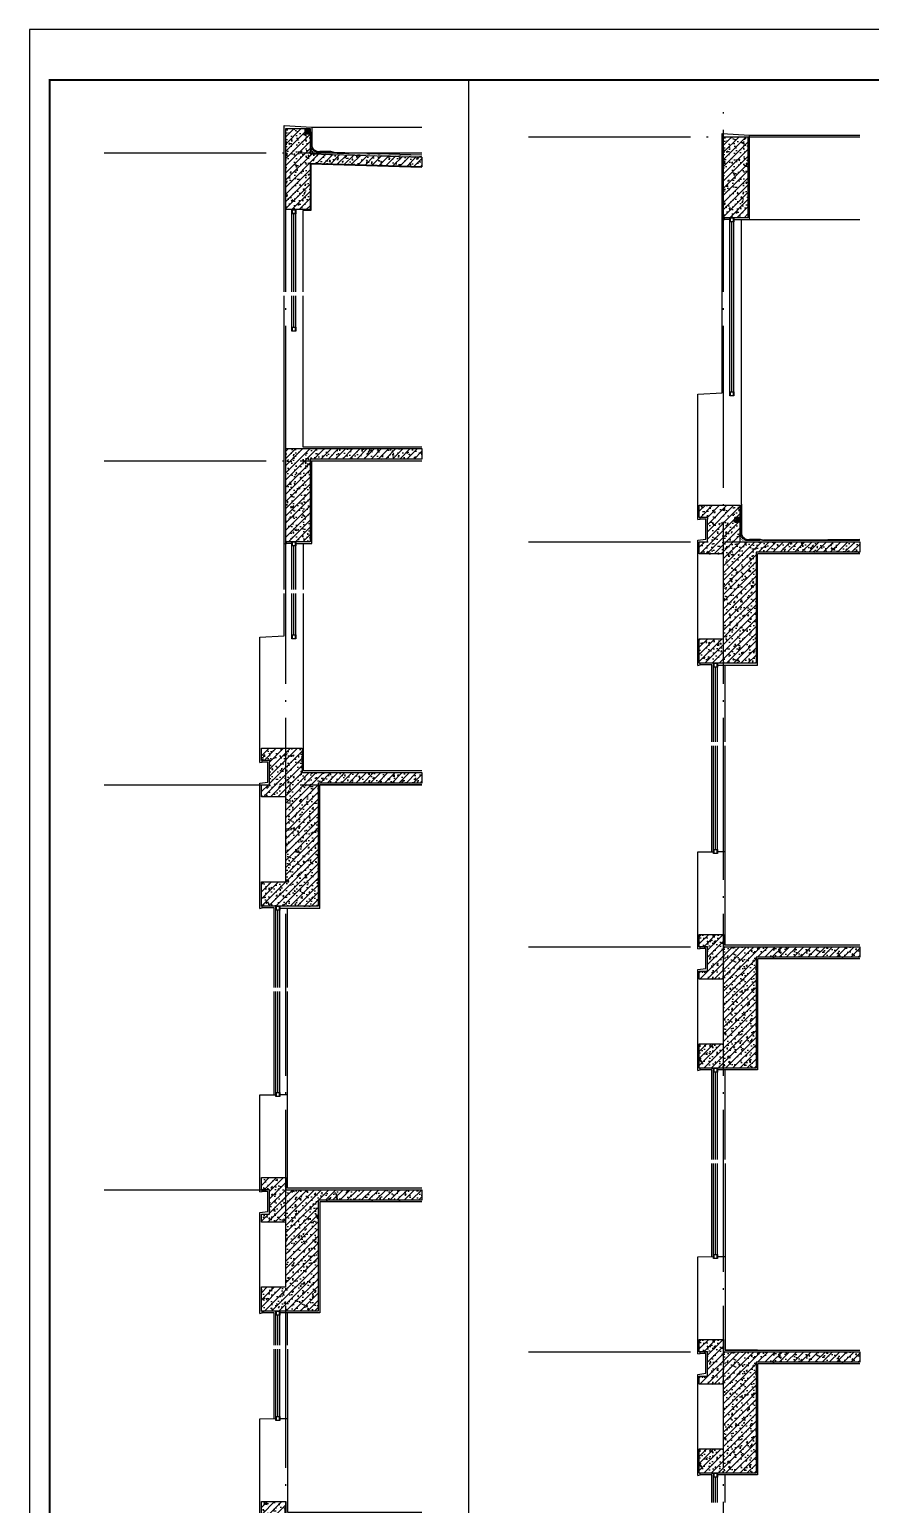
# Model space of a CAD drawing. Extents: x 6843040 to 15500510, y -6507076 to -4940511.
# Drawn here: x 7692529 to 7702912, y -6164658 to -6146447 of the extents above; entities that cross this region are included whole.
import ezdxf

# ---------------------------------------------------------------- set-up
doc = ezdxf.new("R2010")
doc.units = 0
doc.header["$LTSCALE"] = 1000
doc.header["$MEASUREMENT"] = 0
doc.linetypes.add('DOTE', pattern=[2.42, 2, -0.2, 0.02, -0.2])
doc.linetypes.add('HIDDEN2', pattern=[0.1875, 0.125, -0.0625])
for name, color, linetype in [('COLUMN', 10, 'Continuous'), ('DOTE', 8, 'DOTE'), ('E_LINE_1', 1, 'Continuous'), ('E_LINE_4', 5, 'Continuous'), ('E_LINE_5', 8, 'Continuous'), ('HATCH', 9, 'Continuous'), ('PUB_HATCH', 8, 'Continuous'), ('PUB_TITLE', 4, 'Continuous'), ('WINDOW', 4, 'Continuous'), ('批荡层', 213, 'Continuous')]:
    doc.layers.add(name, color=color, linetype=linetype)
pattern_1 = [(45, (0, 0), (-44.19417382, 44.19417382), []), (50, (0, 0), (179.3150457, -15.6880337), [18.75, -206.25]), (355, (0, 0), (-34.6878334, 188.0480334), [15, -165]), (100.4514, (14.94, -1.3), (144.6273454, 172.3598855), [15.9350475, -175.285528]), (46.1842, (0, 50), (266.810262, -41.3797536), [28.125, -309.375]), (96.6356, (22.23, 46.55), (233.6656764, 243.529468), [23.902572, -262.92825]), (351.1842, (0, 50), (233.665486, 243.52965), [22.5, -247.5]), (21, (25, 37.5), (149.226763, -100.6547227), [18.75, -206.25]), (326, (25, 37.5), (60.828833, 181.2875113), [15, -165]), (71.4514, (37.44, 29.11), (210.055657, 80.6326242), [15.9350475, -175.285528]), (37.5, (0, 0), (3.03996383, 83.22346346), [0, -163, 0, -167.5, 0, -165.625]), (7.5, (0, 0), (65.7673844, 98.602928), [0, -95.5, 0, -159.25, 0, -63.125]), (327.5, (-55.75, 0), (133.45560904, -5.63871793), [0, -62.5, 0, -195, 0, -258.75]), (317.5, (-80.75, 0), (145.7965423, 25.0262456), [0, -81.25, 0, -129.5, 0, -183.75])]

msp = doc.modelspace()

# ---------------------------------------------------------------- hatches: boundary and pattern name
at = {"layer": 'HATCH'}
h = msp.add_hatch(dxfattribs=at)
h.set_pattern_fill('多孔材料', color=256, scale=6, style=0)
h.set_pattern_definition([(135, (7764415.044, -6170785.775), (12.000012, 12.000012), []), (45, (7764415.044, -6170785.775), (12.000012, -12.000012), [])])
h.paths.add_polyline_path([(7695933.5, -6147704.8), (7695933.5, -6147680.6), (7695993.5, -6147680.6), (7695993.5, -6147732.4)])
edge = h.paths.add_edge_path()
edge.add_line((7695933.5, -6147706.8), (7695933.5, -6147710.6))
edge.add_line((7695933.5, -6147706.8), (7695993.5, -6147732.9))
edge.add_line((7695993.5, -6147732.9), (7695993.5, -6147736.7))
edge.add_line((7695993.5, -6147736.7), (7695963.1, -6147718.4))
edge.add_line((7695963.1, -6147718.4), (7695933.5, -6147710.6))
h.paths.add_polyline_path([(7695933.5, -6147710.6), (7695963.1, -6147718.4), (7695993.5, -6147736.7), (7695993.5, -6147740.6), (7695933.5, -6147740.6)])
h = msp.add_hatch(dxfattribs=at)
h.set_pattern_fill('多孔材料', color=256, scale=6, style=0)
h.set_pattern_definition([(135, (7769719.909, -6175576.713), (12.000012, 12.000012), []), (45, (7769719.909, -6175576.713), (12.000012, -12.000012), [])])
h.paths.add_polyline_path([(7701238.4, -6152495.7), (7701238.4, -6152471.5), (7701298.4, -6152471.5), (7701298.4, -6152523.3)])
edge = h.paths.add_edge_path()
edge.add_line((7701238.4, -6152497.7), (7701238.4, -6152501.5))
edge.add_line((7701238.4, -6152497.7), (7701298.4, -6152523.8))
edge.add_line((7701298.4, -6152523.8), (7701298.4, -6152527.6))
edge.add_line((7701298.4, -6152527.6), (7701268, -6152509.4))
edge.add_line((7701268, -6152509.4), (7701238.4, -6152501.5))
h.paths.add_polyline_path([(7701238.4, -6152501.5), (7701268, -6152509.4), (7701298.4, -6152527.6), (7701298.4, -6152531.5), (7701238.4, -6152531.5)])
at = {"layer": 'PUB_HATCH'}
h = msp.add_hatch(dxfattribs=at)
h.set_pattern_fill('钢筋混凝土', color=256, scale=25, style=0)
h.set_pattern_definition([(45, (-15636.45, 100), (-44.19417382, 44.19417382), []), (50, (-15636.45, 100), (179.3150457, -15.6880337), [18.75, -206.25]), (355, (-15636.45, 100), (-34.6878334, 188.0480334), [15, -165]), (100.4514, (-15621.51, 98.7), (144.6273454, 172.3598855), [15.9350475, -175.285528]), (46.1842, (-15636.45, 150), (266.810262, -41.3797536), [28.125, -309.375]), (96.6356, (-15614.22, 146.55), (233.6656764, 243.529468), [23.902572, -262.92825]), (351.1842, (-15636.45, 150), (233.665486, 243.52965), [22.5, -247.5]), (21, (-15611.45, 137.5), (149.226763, -100.6547227), [18.75, -206.25]), (326, (-15611.45, 137.5), (60.828833, 181.2875113), [15, -165]), (71.4514, (-15599.02, 129.11), (210.055657, 80.6326242), [15.9350475, -175.285528]), (37.5, (-15636.45, 100), (3.03996383, 83.22346346), [0, -163, 0, -167.5, 0, -165.625]), (7.5, (-15636.45, 100), (65.7673844, 98.602928), [0, -95.5, 0, -159.25, 0, -63.125]), (327.5, (-15692.2, 100), (133.45560904, -5.63871793), [0, -62.5, 0, -195, 0, -258.75]), (317.5, (-15717.2, 100), (145.7965423, 25.0262456), [0, -81.25, 0, -129.5, 0, -183.75])])
h.paths.add_polyline_path([(7697374.1, -6148142.4), (7697374.1, -6148022.3), (7695993.5, -6147980.6), (7695993.5, -6147671.5), (7695693.5, -6147671.5), (7695693.5, -6148671.5), (7695993.5, -6148671.5), (7695993.5, -6148100.7)])
h = msp.add_hatch(dxfattribs=at)
h.set_pattern_fill('钢筋混凝土', color=256, scale=25, style=0)
h.set_pattern_definition([(45, (-10231.584, 0), (-44.19417382, 44.19417382), []), (50, (-10231.58, 0), (179.3150457, -15.6880337), [18.75, -206.25]), (355, (-10231.58, 0), (-34.6878334, 188.0480334), [15, -165]), (100.4514, (-10216.64, -1.3), (144.6273454, 172.3598855), [15.9350475, -175.285528]), (46.1842, (-10231.58, 50), (266.810262, -41.3797536), [28.125, -309.375]), (96.6356, (-10209.35, 46.55), (233.6656764, 243.529468), [23.902572, -262.92825]), (351.1842, (-10231.58, 50), (233.665486, 243.52965), [22.5, -247.5]), (21, (-10206.58, 37.5), (149.226763, -100.6547227), [18.75, -206.25]), (326, (-10206.58, 37.5), (60.828833, 181.2875113), [15, -165]), (71.4514, (-10194.15, 29.11), (210.055657, 80.6326242), [15.9350475, -175.285528]), (37.5, (-10231.584, 0), (3.03996383, 83.22346346), [0, -163, 0, -167.5, 0, -165.625]), (7.5, (-10231.58, 0), (65.7673844, 98.602928), [0, -95.5, 0, -159.25, 0, -63.125]), (327.5, (-10287.334, 0), (133.45560904, -5.63871793), [0, -62.5, 0, -195, 0, -258.75]), (317.5, (-10312.33, 0), (145.7965423, 25.0262456), [0, -81.25, 0, -129.5, 0, -183.75])])
h.paths.add_polyline_path([(7701398.4, -6148771.5), (7701398.4, -6147771.5), (7701098.4, -6147771.5), (7701098.4, -6148771.5)])
h = msp.add_hatch(dxfattribs=at)
h.set_pattern_fill('钢筋混凝土', color=256, scale=25, style=0)
h.set_pattern_definition([(45, (-27230.22, -3000), (-44.19417382, 44.19417382), []), (50, (-27230.22, -3000), (179.3150457, -15.6880337), [18.75, -206.25]), (355, (-27230.22, -3000), (-34.6878334, 188.0480334), [15, -165]), (100.4514, (-27215.28, -3001.3), (144.6273454, 172.3598855), [15.9350475, -175.285528]), (46.1842, (-27230.22, -2950), (266.810262, -41.3797536), [28.125, -309.375]), (96.6356, (-27208, -2953.45), (233.6656764, 243.529468), [23.902572, -262.92825]), (351.1842, (-27230.22, -2950), (233.665486, 243.52965), [22.5, -247.5]), (21, (-27205.22, -2962.5), (149.226763, -100.6547227), [18.75, -206.25]), (326, (-27205.22, -2962.5), (60.828833, 181.2875113), [15, -165]), (71.4514, (-27192.79, -2970.89), (210.055657, 80.6326242), [15.9350475, -175.285528]), (37.5, (-27230.22, -3000), (3.03996383, 83.22346346), [0, -163, 0, -167.5, 0, -165.625]), (7.5, (-27230.22, -3000), (65.7673844, 98.602928), [0, -95.5, 0, -159.25, 0, -63.125]), (327.5, (-27285.97, -3000), (133.45560904, -5.63871793), [0, -62.5, 0, -195, 0, -258.75]), (317.5, (-27310.97, -3000), (145.7965423, 25.0262456), [0, -81.25, 0, -129.5, 0, -183.75])])
h.paths.add_polyline_path([(7695693.5, -6151621.5), (7697374.1, -6151621.5), (7697374.1, -6151751.5), (7695993.5, -6151751.5), (7695993.5, -6152771.5), (7695693.5, -6152771.5)])
h = msp.add_hatch(dxfattribs=at)
h.set_pattern_fill('钢筋混凝土', color=256, scale=25, style=0)
h.set_pattern_definition(pattern_1)
h.paths.add_polyline_path([(7702778.9, -6152771.5), (7702778.9, -6152901.5), (7701498.5, -6152901.5), (7701498.5, -6154271.6), (7700798.4, -6154271.6), (7700798.4, -6153971.6), (7701098.5, -6153971.6), (7701098.4, -6152921.5), (7700798.4, -6152921.5), (7700798.4, -6152771.5), (7700898.4, -6152771.5), (7700898.4, -6152471.5), (7700798.4, -6152471.5), (7700798.4, -6152321.5), (7701298.4, -6152321.5), (7701298.5, -6152771.5)])
h = msp.add_hatch(dxfattribs=at)
h.set_pattern_fill('钢筋混凝土', color=256, scale=25, style=0)
h.set_pattern_definition(pattern_1)
h.paths.add_polyline_path([(7697374.1, -6155621.5), (7697374.1, -6155751.5), (7696093.6, -6155751.5), (7696093.6, -6157271.6), (7695393.5, -6157271.6), (7695393.5, -6156971.6), (7695693.6, -6156971.6), (7695693.6, -6155921.5), (7695393.5, -6155921.5), (7695393.5, -6155771.5), (7695493.5, -6155771.5), (7695493.5, -6155471.5), (7695393.5, -6155471.5), (7695393.5, -6155321.5), (7695893.6, -6155321.5), (7695893.6, -6155621.5)])
h = msp.add_hatch(dxfattribs=at)
h.set_pattern_fill('钢筋混凝土', color=256, scale=25, style=0)
h.set_pattern_definition([(45, (0, 5000), (-44.19417382, 44.19417382), []), (50, (0, 5000), (179.3150457, -15.6880337), [18.75, -206.25]), (355, (0, 5000), (-34.6878334, 188.0480334), [15, -165]), (100.4514, (14.94, 4998.7), (144.6273454, 172.3598855), [15.9350475, -175.285528]), (46.1842, (0, 5050), (266.810262, -41.3797536), [28.125, -309.375]), (96.6356, (22.23, 5046.55), (233.6656764, 243.529468), [23.902572, -262.92825]), (351.1842, (0, 5050), (233.665486, 243.52965), [22.5, -247.5]), (21, (25, 5037.5), (149.226763, -100.6547227), [18.75, -206.25]), (326, (25, 5037.5), (60.828833, 181.2875113), [15, -165]), (71.4514, (37.44, 5029.11), (210.055657, 80.6326242), [15.9350475, -175.285528]), (37.5, (0, 5000), (3.03996383, 83.22346346), [0, -163, 0, -167.5, 0, -165.625]), (7.5, (0, 5000), (65.7673844, 98.602928), [0, -95.5, 0, -159.25, 0, -63.125]), (327.5, (-55.75, 5000), (133.45560904, -5.63871793), [0, -62.5, 0, -195, 0, -258.75]), (317.5, (-80.75, 5000), (145.7965423, 25.0262456), [0, -81.25, 0, -129.5, 0, -183.75])])
h.paths.add_polyline_path([(7700898.4, -6158071.5), (7700898.4, -6157771.5), (7700798.4, -6157771.5), (7700798.4, -6157621.5), (7701098.4, -6157621.5), (7701098.4, -6157771.5), (7702778.9, -6157771.5), (7702778.9, -6157901.5), (7701498.4, -6157901.5), (7701498.4, -6159271.5), (7700798.4, -6159271.5), (7700798.4, -6158971.5), (7701098.4, -6158971.5), (7701098.4, -6158171.5), (7700798.4, -6158171.5), (7700798.4, -6158071.5)])
h = msp.add_hatch(dxfattribs=at)
h.set_pattern_fill('钢筋混凝土', color=256, scale=25, style=0)
h.set_pattern_definition(pattern_1)
h.paths.add_polyline_path([(7695493.5, -6161071.5), (7695493.5, -6160771.5), (7695393.5, -6160771.5), (7695393.5, -6160621.5), (7695693.5, -6160621.5), (7695693.5, -6160771.5), (7697374.1, -6160771.5), (7697374.1, -6160901.5), (7696093.5, -6160901.5), (7696093.5, -6162271.5), (7695393.5, -6162271.5), (7695393.5, -6161971.5), (7695693.5, -6161971.5), (7695693.5, -6161171.5), (7695393.5, -6161171.5), (7695393.5, -6161071.5)])
h = msp.add_hatch(dxfattribs=at)
h.set_pattern_fill('钢筋混凝土', color=256, scale=25, style=0)
h.set_pattern_definition(pattern_1)
h.paths.add_polyline_path([(7700898.4, -6163071.5), (7700898.4, -6162771.5), (7700798.4, -6162771.5), (7700798.4, -6162621.5), (7701098.4, -6162621.5), (7701098.4, -6162771.5), (7702778.9, -6162771.5), (7702778.9, -6162901.5), (7701498.4, -6162901.5), (7701498.4, -6164271.5), (7700798.4, -6164271.5), (7700798.4, -6163971.5), (7701098.4, -6163971.5), (7701098.4, -6163171.5), (7700798.4, -6163171.5), (7700798.4, -6163071.5)])
h = msp.add_hatch(dxfattribs=at)
h.set_pattern_fill('钢筋混凝土', color=256, scale=25, style=0)
h.set_pattern_definition(pattern_1)
h.paths.add_polyline_path([(7695493.5, -6165071.5), (7695493.5, -6164771.5), (7695393.5, -6164771.5), (7695393.5, -6164621.5), (7695693.5, -6164621.5), (7695693.5, -6164771.5), (7697374.1, -6164771.5), (7697374.1, -6164901.5), (7696093.5, -6164901.5), (7696093.5, -6166271.5), (7695393.5, -6166271.5), (7695393.5, -6165971.5), (7695693.5, -6165971.5), (7695693.5, -6165171.5), (7695393.5, -6165171.5), (7695393.5, -6165071.5)])

# ---------------------------------------------------------------- linework, layer by layer
at = {"layer": 'COLUMN'}
msp.add_lwpolyline([(7697374.1, -6148142.4), (7695993.5, -6148100.7), (7695993.5, -6148671.5), (7695693.5, -6148671.5), (7695693.5, -6147671.5), (7695993.5, -6147671.5), (7695993.5, -6147980.6), (7697374.1, -6148022.3), (7697374.1, -6148142.4)], dxfattribs=at)
for points in [[(7701398.4, -6148771.5), (7701098.4, -6148771.5), (7701098.4, -6147771.5), (7701398.4, -6147771.5)], [(7695693.5, -6151621.5), (7697374.1, -6151621.5), (7697374.1, -6151751.5), (7695993.5, -6151751.5), (7695993.5, -6152771.5), (7695693.5, -6152771.5)], [(7702778.9, -6152771.5), (7702778.9, -6152901.5), (7701498.5, -6152901.5), (7701498.5, -6154271.6), (7700798.4, -6154271.6), (7700798.4, -6153971.6), (7701098.5, -6153971.6), (7701098.4, -6152921.5), (7700798.4, -6152921.5), (7700798.4, -6152771.5), (7700898.4, -6152771.5), (7700898.4, -6152471.5), (7700798.4, -6152471.5), (7700798.4, -6152321.5), (7701298.4, -6152321.5), (7701298.5, -6152771.5)], [(7697374.1, -6155621.5), (7697374.1, -6155751.5), (7696093.6, -6155751.5), (7696093.6, -6157271.6), (7695393.5, -6157271.6), (7695393.5, -6156971.6), (7695693.6, -6156971.6), (7695693.6, -6155921.5), (7695393.5, -6155921.5), (7695393.5, -6155771.5), (7695493.5, -6155771.5), (7695493.5, -6155471.5), (7695393.5, -6155471.5), (7695393.5, -6155321.5), (7695893.6, -6155321.5), (7695893.6, -6155621.5)]]:
    msp.add_lwpolyline(points, close=True, dxfattribs=at)
at = {"layer": 'DOTE'}
for p, q in [((7701098.4, -6181146.5), (7701098.4, -6147355.6)), ((7695693.5, -6181146.5), (7695693.5, -6147671.5))]:
    msp.add_line(p, q, dxfattribs=at)
for points in [[(7698687.9, -6147771.5), (7702778.9, -6147771.5)], [(7693451.9, -6147971.5), (7697374.1, -6147971.5)], [(7693451.9, -6151771.5), (7697374.1, -6151771.5)], [(7698687.9, -6152771.5), (7702778.9, -6152771.5)], [(7693451.9, -6155771.5), (7697374.1, -6155771.5)], [(7698687.9, -6157771.5), (7702778.9, -6157771.5)], [(7693451.9, -6160771.5), (7697374.1, -6160771.5)], [(7698687.9, -6162771.5), (7702778.9, -6162771.5)]]:
    msp.add_lwpolyline(points, dxfattribs=at)
at = {"layer": 'E_LINE_1'}
for points in [[(7700898.4, -6158071.5), (7700898.4, -6157771.5), (7700798.4, -6157771.5), (7700798.4, -6157621.5), (7701098.4, -6157621.5), (7701098.4, -6157771.5), (7702778.9, -6157771.5), (7702778.9, -6157901.5), (7701498.4, -6157901.5), (7701498.4, -6159271.5), (7700798.4, -6159271.5), (7700798.4, -6158971.5), (7701098.4, -6158971.5), (7701098.4, -6158171.5), (7700798.4, -6158171.5), (7700798.4, -6158071.5)], [(7695493.5, -6161071.5), (7695493.5, -6160771.5), (7695393.5, -6160771.5), (7695393.5, -6160621.5), (7695693.5, -6160621.5), (7695693.5, -6160771.5), (7697374.1, -6160771.5), (7697374.1, -6160901.5), (7696093.5, -6160901.5), (7696093.5, -6162271.5), (7695393.5, -6162271.5), (7695393.5, -6161971.5), (7695693.5, -6161971.5), (7695693.5, -6161171.5), (7695393.5, -6161171.5), (7695393.5, -6161071.5)], [(7700898.4, -6163071.5), (7700898.4, -6162771.5), (7700798.4, -6162771.5), (7700798.4, -6162621.5), (7701098.4, -6162621.5), (7701098.4, -6162771.5), (7702778.9, -6162771.5), (7702778.9, -6162901.5), (7701498.4, -6162901.5), (7701498.4, -6164271.5), (7700798.4, -6164271.5), (7700798.4, -6163971.5), (7701098.4, -6163971.5), (7701098.4, -6163171.5), (7700798.4, -6163171.5), (7700798.4, -6163071.5)], [(7695493.5, -6165071.5), (7695493.5, -6164771.5), (7695393.5, -6164771.5), (7695393.5, -6164621.5), (7695693.5, -6164621.5), (7695693.5, -6164771.5), (7697374.1, -6164771.5), (7697374.1, -6164901.5), (7696093.5, -6164901.5), (7696093.5, -6166271.5), (7695393.5, -6166271.5), (7695393.5, -6165971.5), (7695693.5, -6165971.5), (7695693.5, -6165171.5), (7695393.5, -6165171.5), (7695393.5, -6165071.5)]]:
    msp.add_lwpolyline(points, close=True, dxfattribs=at)
at = {"layer": 'E_LINE_4'}
for p, q in [((7695993.5, -6147680.6), (7695933.5, -6147680.6)), ((7695933.5, -6147740.6), (7695933.5, -6147680.6)), ((7695993.5, -6147740.6), (7695933.5, -6147740.6)), ((7701298.4, -6152471.5), (7701238.4, -6152471.5)), ((7701238.4, -6152531.5), (7701238.4, -6152471.5)), ((7701298.4, -6152531.5), (7701238.4, -6152531.5))]:
    msp.add_line(p, q, dxfattribs=at)
at = {"layer": 'E_LINE_5', "linetype": 'HIDDEN2', "ltscale": 0.5, "const_width": 5, "flags": 128}
for points in [[(7695937.3, -6147713), (7696001, -6147713), (7696001, -6147936.2), (7696035.4, -6147970.6), (7697374.1, -6148013.9)], [(7701242.2, -6152504), (7701305.9, -6152504), (7701305.9, -6152727.2), (7701340.3, -6152761.5), (7702778.9, -6152761.5)]]:
    msp.add_lwpolyline(points, dxfattribs=at)
at = {"layer": 'E_LINE_5', "ltscale": 0.3, "flags": 128}
for points in [[(7695937.3, -6147710.5), (7696003.5, -6147710.5), (7696003.5, -6147935.2), (7696031.3, -6147962.9)], [(7695937.3, -6147715.5), (7695998.5, -6147715.5), (7695998.5, -6147937.3), (7696026.6, -6147965.4)]]:
    msp.add_lwpolyline(points, dxfattribs=at)
at = {"layer": 'E_LINE_5'}
for points in [[(7696243.5, -6147960.6), (7696103.5, -6147960.6, -0.4548006), (7696003.5, -6147879.4), (7696003.5, -6147710.5)], [(7701548.5, -6152751.5), (7701408.5, -6152751.5, -0.4548006), (7701308.5, -6152670.4), (7701308.5, -6152501.5)]]:
    msp.add_lwpolyline(points, format="xyb", dxfattribs=at)
at = {"layer": 'PUB_TITLE'}
msp.add_lwpolyline([(7692529.2, -6183597.4), (7713554.2, -6183597.4), (7713554.2, -6146447.4), (7692529.2, -6146447.4)], close=True, dxfattribs=at)
at = {"layer": 'PUB_TITLE', "const_width": 25}
msp.add_lwpolyline([(7692779.2, -6183347.4), (7713304.2, -6183347.4), (7713304.2, -6147072.4), (7692779.2, -6147072.4)], close=True, dxfattribs=at)
at = {"layer": 'PUB_TITLE'}
msp.add_lwpolyline([(7697954.2, -6181597.4), (7697954.2, -6147072.4)], dxfattribs=at)
at = {"layer": 'WINDOW'}
for p, q in [((7695768.5, -6149687.1), (7695768.5, -6148721.5)), ((7695793.5, -6149687.1), (7695793.5, -6148721.5, 0)), ((7695818.5, -6149687.1), (7695818.5, -6148721.5)), ((7701173.4, -6150921.5), (7701173.4, -6148821.5)), ((7701198.4, -6150921.5), (7701198.4, -6148821.5, 0)), ((7701223.4, -6150921.5), (7701223.4, -6148821.5)), ((7695768.5, -6150121.5), (7695768.5, -6149737.1)), ((7695793.5, -6150121.5), (7695793.5, -6149737.1)), ((7695818.5, -6150121.5), (7695818.5, -6149737.1)), ((7695768.5, -6153361.4), (7695768.5, -6152821.5)), ((7695793.5, -6153361.4), (7695793.5, -6152821.5, 0)), ((7695818.5, -6153361.4), (7695818.5, -6152821.5)), ((7695768.5, -6153921.5), (7695768.5, -6153411.4)), ((7695793.5, -6153921.5), (7695793.5, -6153411.4)), ((7695818.5, -6153921.5), (7695818.5, -6153411.4)), ((7700973.4, -6155243.1), (7700973.4, -6154321.5)), ((7700998.4, -6155243.1), (7700998.4, -6154321.5)), ((7701023.4, -6155243.1), (7701023.4, -6154321.5)), ((7700973.4, -6156571.5, 0), (7700973.4, -6155293.1)), ((7700998.4, -6156571.5), (7700998.4, -6155293.1)), ((7701023.4, -6156571.5, 0), (7701023.4, -6155293.1)), ((7695568.5, -6158274.2), (7695568.5, -6157321.5)), ((7695593.5, -6158274.2), (7695593.5, -6157321.5)), ((7695618.5, -6158274.2), (7695618.5, -6157321.5)), ((7695568.5, -6159571.5, 0), (7695568.5, -6158324.2)), ((7695593.5, -6159571.5), (7695593.5, -6158324.2)), ((7695618.5, -6159571.5, 0), (7695618.5, -6158324.2)), ((7700973.4, -6160397.7), (7700973.4, -6159321.5)), ((7700998.4, -6160397.7), (7700998.4, -6159321.5)), ((7701023.4, -6160397.7), (7701023.4, -6159321.5)), ((7700973.4, -6161571.5, 0), (7700973.4, -6160447.7)), ((7700998.4, -6161571.5), (7700998.4, -6160447.7)), ((7701023.4, -6161571.5, 0), (7701023.4, -6160447.7)), ((7695568.5, -6162689.4), (7695568.5, -6162321.5)), ((7695593.5, -6162689.4), (7695593.5, -6162321.5)), ((7695618.5, -6162689.4), (7695618.5, -6162321.5)), ((7695568.5, -6163571.5, 0), (7695568.5, -6162739.4)), ((7695593.5, -6163571.5), (7695593.5, -6162739.4)), ((7695618.5, -6163571.5, 0), (7695618.5, -6162739.4)), ((7700973.4, -6164632.6), (7700973.4, -6164321.5)), ((7700998.4, -6164632.6), (7700998.4, -6164321.5)), ((7701023.4, -6164632.6), (7701023.4, -6164321.5))]:
    msp.add_line(p, q, dxfattribs=at)
for points in [[(7695768.5, -6148671.5), (7695818.5, -6148671.5), (7695818.5, -6148721.5), (7695768.5, -6148721.5)], [(7695813.5, -6148676.5), (7695773.5, -6148676.5), (7695773.5, -6148716.5), (7695813.5, -6148716.5)], [(7701173.4, -6148771.5), (7701223.4, -6148771.5), (7701223.4, -6148821.5), (7701173.4, -6148821.5)], [(7701218.4, -6148776.5), (7701178.4, -6148776.5), (7701178.4, -6148816.5), (7701218.4, -6148816.5)], [(7701173.4, -6150921.5), (7701223.4, -6150921.5), (7701223.4, -6150971.5), (7701173.4, -6150971.5)], [(7701218.4, -6150926.5), (7701178.4, -6150926.5), (7701178.4, -6150966.5), (7701218.4, -6150966.5)], [(7695768.5, -6152771.5), (7695818.5, -6152771.5), (7695818.5, -6152821.5), (7695768.5, -6152821.5)], [(7695813.5, -6152776.5), (7695773.5, -6152776.5), (7695773.5, -6152816.5), (7695813.5, -6152816.5)], [(7695768.5, -6153921.5), (7695818.5, -6153921.5), (7695818.5, -6153971.5), (7695768.5, -6153971.5)], [(7695813.5, -6153926.5), (7695773.5, -6153926.5), (7695773.5, -6153966.5), (7695813.5, -6153966.5)], [(7700973.4, -6156571.5), (7701023.4, -6156571.5), (7701023.4, -6156621.5), (7700973.4, -6156621.5)], [(7701018.4, -6156576.5), (7700978.4, -6156576.5), (7700978.4, -6156616.5), (7701018.4, -6156616.5)], [(7695568.5, -6159571.5), (7695618.5, -6159571.5), (7695618.5, -6159621.5), (7695568.5, -6159621.5)], [(7695613.5, -6159576.5), (7695573.5, -6159576.5), (7695573.5, -6159616.5), (7695613.5, -6159616.5)], [(7700973.4, -6161571.5), (7701023.4, -6161571.5), (7701023.4, -6161621.5), (7700973.4, -6161621.5)], [(7701018.4, -6161576.5), (7700978.4, -6161576.5), (7700978.4, -6161616.5), (7701018.4, -6161616.5)], [(7695568.5, -6163571.5), (7695618.5, -6163571.5), (7695618.5, -6163621.5), (7695568.5, -6163621.5)], [(7695613.5, -6163576.5), (7695573.5, -6163576.5), (7695573.5, -6163616.5), (7695613.5, -6163616.5)]]:
    msp.add_lwpolyline(points, close=True, dxfattribs=at)
at = {"layer": 'WINDOW', "elevation": 0}
for points in [[(7695768.5, -6150121.5), (7695818.5, -6150121.5), (7695818.5, -6150171.5), (7695768.5, -6150171.5)], [(7695813.5, -6150126.5), (7695773.5, -6150126.5), (7695773.5, -6150166.5), (7695813.5, -6150166.5)], [(7700973.4, -6154271.5), (7701023.4, -6154271.5), (7701023.4, -6154321.5), (7700973.4, -6154321.5)], [(7701018.4, -6154276.5), (7700978.4, -6154276.5), (7700978.4, -6154316.5), (7701018.4, -6154316.5)], [(7695568.5, -6157271.5), (7695618.5, -6157271.5), (7695618.5, -6157321.5), (7695568.5, -6157321.5)], [(7695613.5, -6157276.5), (7695573.5, -6157276.5), (7695573.5, -6157316.5), (7695613.5, -6157316.5)], [(7700973.4, -6159271.5), (7701023.4, -6159271.5), (7701023.4, -6159321.5), (7700973.4, -6159321.5)], [(7701018.4, -6159276.5), (7700978.4, -6159276.5), (7700978.4, -6159316.5), (7701018.4, -6159316.5)], [(7695568.5, -6162271.5), (7695618.5, -6162271.5), (7695618.5, -6162321.5), (7695568.5, -6162321.5)], [(7695613.5, -6162276.5), (7695573.5, -6162276.5), (7695573.5, -6162316.5), (7695613.5, -6162316.5)], [(7700973.4, -6164271.5), (7701023.4, -6164271.5), (7701023.4, -6164321.5), (7700973.4, -6164321.5)], [(7701018.4, -6164276.5), (7700978.4, -6164276.5), (7700978.4, -6164316.5), (7701018.4, -6164316.5)]]:
    msp.add_lwpolyline(points, close=True, dxfattribs=at)
at = {"layer": '批荡层'}
for p, q in [((7695673.5, -6149687.1), (7695673.5, -6147632.7)), ((7695673.5, -6147632.7), (7696013.5, -6147651.5)), ((7696013.5, -6147651.5), (7696013.5, -6147869.4)), ((7701078.4, -6150933.6), (7701078.4, -6147732.7)), ((7701078.4, -6147732.7), (7701418.4, -6147751.5)), ((7701418.4, -6148791.5), (7701418.4, -6147751.5)), ((7701173.4, -6148791.5), (7701108.4, -6148791.5)), ((7701223.4, -6148791.5), (7701418.4, -6148791.5)), ((7701318.5, -6152662), (7701318.5, -6148791.5)), ((7695673.5, -6153361.4), (7695673.5, -6149737.1)), ((7700778.4, -6150951.5), (7701078.4, -6150933.6)), ((7700778.4, -6152497.5), (7700778.4, -6150951.5)), ((7701318.4, -6152308.9), (7701318.4, -6152526.8)), ((7700878.4, -6152491.5), (7700808.4, -6152491.5)), ((7700878.4, -6152741.2), (7700878.4, -6152491.5)), ((7695768.5, -6152791.5), (7695703.5, -6152791.5)), ((7695818.5, -6152791.5), (7696013.5, -6152791.5)), ((7695913.6, -6153361.4), (7695913.6, -6152791.5)), ((7700778.4, -6152751.5), (7700878.4, -6152741.2)), ((7700778.4, -6154297.6), (7700778.4, -6152751.5)), ((7702778.9, -6152751.5), (7701590.4, -6152751.5)), ((7701518.5, -6154299), (7701518.5, -6152921.5)), ((7702778.9, -6152921.5), (7701518.5, -6152921.5)), ((7695673.5, -6153933.6), (7695673.5, -6153411.4)), ((7695913.6, -6155601.5), (7695913.6, -6153411.4)), ((7695373.5, -6153951.5), (7695673.5, -6153933.6)), ((7695373.5, -6155497.5), (7695373.5, -6153951.5)), ((7700953.4, -6154291.5), (7700808.4, -6154291.6)), ((7700953.4, -6155243.1), (7700953.4, -6154291.5)), ((7701518.5, -6154299), (7701023.4, -6154299)), ((7701118.4, -6155243.1), (7701118.4, -6154299)), ((7700953.4, -6156598.9), (7700953.4, -6155293.1)), ((7701118.4, -6156601.6), (7701118.4, -6155293.1)), ((7695473.5, -6155491.5), (7695403.5, -6155491.5)), ((7695473.5, -6155741.2), (7695473.5, -6155491.5)), ((7695373.5, -6155751.5), (7695473.5, -6155741.2)), ((7695373.5, -6157297.6), (7695373.5, -6155751.5)), ((7697374.1, -6155601.5), (7695913.6, -6155601.5)), ((7696113.6, -6157299), (7696113.6, -6155771.5)), ((7697374.1, -6155771.5), (7696113.6, -6155771.5)), ((7700778.4, -6156601.5), (7700973.4, -6156598.6)), ((7700778.4, -6157797.5), (7700778.4, -6156601.5)), ((7701118.4, -6156601.6), (7701023.4, -6156601.6)), ((7701118.4, -6157751.5), (7701118.4, -6156601.6)), ((7695548.5, -6157291.5), (7695403.5, -6157291.6)), ((7695548.5, -6158274.2), (7695548.5, -6157291.5)), ((7696113.6, -6157299), (7695618.5, -6157299)), ((7695713.5, -6158274.2), (7695713.5, -6157299)), ((7702778.9, -6157751.5), (7701118.4, -6157751.5)), ((7700878.4, -6157791.5), (7700808.4, -6157791.5)), ((7700878.4, -6158041.1), (7700878.4, -6157791.5)), ((7700778.4, -6158051.5), (7700878.4, -6158041.1)), ((7700778.4, -6159297.5), (7700778.4, -6158051.5)), ((7695548.5, -6159598.9), (7695548.5, -6158324.2)), ((7695713.5, -6159601.6), (7695713.5, -6158324.2)), ((7700953.4, -6159291.5), (7700808.4, -6159291.5)), ((7700953.4, -6160397.7), (7700953.4, -6159291.5)), ((7701118.4, -6160397.7), (7701118.4, -6159291.5)), ((7695373.5, -6159601.5), (7695568.5, -6159598.6)), ((7695373.5, -6160797.5), (7695373.5, -6159601.5)), ((7695713.5, -6159601.6), (7695618.5, -6159601.6)), ((7695713.5, -6160751.5), (7695713.5, -6159601.6)), ((7700953.4, -6161595.1), (7700953.4, -6160447.7)), ((7695473.5, -6160791.5), (7695403.5, -6160791.5)), ((7695473.5, -6161041.1), (7695473.5, -6160791.5)), ((7697374.1, -6160751.5), (7695713.5, -6160751.5)), ((7695373.5, -6161051.5), (7695473.5, -6161041.1)), ((7695373.5, -6162297.5), (7695373.5, -6161051.5)), ((7700778.4, -6161601.5), (7700973.4, -6161594.4)), ((7700778.4, -6162797.5), (7700778.4, -6161601.5)), ((7701118.4, -6161601.6), (7701023.4, -6161601.6)), ((7695548.5, -6162291.5), (7695403.5, -6162291.5)), ((7695548.5, -6162689.4), (7695548.5, -6162291.5)), ((7695713.5, -6162689.4), (7695713.5, -6162291.5)), ((7695548.5, -6163595.1), (7695548.5, -6162739.4)), ((7700878.4, -6162791.5), (7700808.4, -6162791.5)), ((7700878.4, -6163037.5), (7700878.4, -6162791.5)), ((7701518.4, -6162751.5), (7701118.4, -6162751.5)), ((7700778.4, -6163051.5), (7700878.4, -6163037.5)), ((7700778.4, -6164297.5), (7700778.4, -6163051.5)), ((7695373.5, -6163601.5), (7695568.5, -6163594.4)), ((7695373.5, -6164797.5), (7695373.5, -6163601.5)), ((7695713.5, -6163601.6), (7695618.5, -6163601.6)), ((7700953.4, -6164291.5), (7700808.4, -6164291.5)), ((7700953.4, -6164632.6), (7700953.4, -6164291.5)), ((7701118.4, -6164632.6), (7701118.4, -6164291.5))]:
    msp.add_line(p, q, dxfattribs=at)
for points in [[(7696013.5, -6147660.6), (7696013.5, -6147869.4, 0.4548006), (7696113.5, -6147950.6), (7696243.5, -6147950.6), (7696285.5, -6147960.6), (7697374.1, -6147993.5)], [(7701318.4, -6152451.5), (7701318.4, -6152660.4, 0.4548006), (7701418.4, -6152741.5), (7701548.4, -6152741.5), (7701590.4, -6152751.5), (7702778.9, -6152740.2)]]:
    msp.add_lwpolyline(points, format="xyb", dxfattribs=at)
for points in [[(7696014, -6147651.6), (7697374.6, -6147651.6)], [(7701418.4, -6147751.5), (7702778.9, -6147751.5)], [(7697373.8, -6148152.4), (7696003.5, -6148111), (7696003.5, -6148681.5), (7695903.5, -6148681.5), (7695903.5, -6149687.1)], [(7701078.4, -6148797.5), (7701108.4, -6148791.5), (7701108.4, -6148771.5)], [(7701418.4, -6148791.5), (7702778.9, -6148791.5)], [(7695903.5, -6149737.1), (7695903.5, -6151601.5), (7697374.1, -6151601.5)], [(7696013.5, -6152791.5), (7696013.5, -6151771.5), (7697374.1, -6151771.5)], [(7700778.4, -6152497.5), (7700808.4, -6152491.5), (7700808.4, -6152471.5)], [(7695673.5, -6152797.5), (7695703.5, -6152791.5), (7695703.5, -6152771.5)], [(7700778.4, -6154297.6), (7700808.4, -6154291.6), (7700808.4, -6154271.6)], [(7695373.5, -6155497.5), (7695403.5, -6155491.5), (7695403.5, -6155471.5)], [(7695373.5, -6157297.6), (7695403.5, -6157291.6), (7695403.5, -6157271.6)], [(7700778.4, -6157797.5), (7700808.4, -6157791.5), (7700808.4, -6157771.5)], [(7702778.9, -6157921.5), (7701518.4, -6157921.5), (7701518.4, -6159291.5), (7701023.4, -6159291.5)], [(7700778.4, -6159297.5), (7700808.4, -6159291.5), (7700808.4, -6159271.5)], [(7701118.4, -6160447.7), (7701118.4, -6162751.5), (7702778.9, -6162751.5)], [(7695373.5, -6160797.5), (7695403.5, -6160791.5), (7695403.5, -6160771.5)], [(7697374.1, -6160921.5), (7696113.5, -6160921.5), (7696113.5, -6162291.5), (7695618.5, -6162291.5)], [(7695373.5, -6162297.5), (7695403.5, -6162291.5), (7695403.5, -6162271.5)], [(7695713.5, -6162739.4), (7695713.5, -6164751.5), (7697374.1, -6164751.5)], [(7700778.4, -6162797.5), (7700808.4, -6162791.5), (7700808.4, -6162771.5)], [(7702778.9, -6162921.5), (7701518.4, -6162921.5), (7701518.4, -6164291.5), (7701023.4, -6164291.5)], [(7700778.4, -6164297.5), (7700808.4, -6164291.5), (7700808.4, -6164271.5)]]:
    msp.add_lwpolyline(points, dxfattribs=at)

doc.saveas('drawing.dxf')
